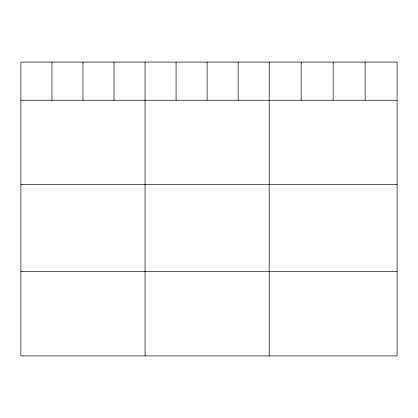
<?xml version="1.0" encoding="UTF-8"?>
<svg xmlns="http://www.w3.org/2000/svg" width="418" height="418" viewBox="0 0 418 418"><rect width="100%" height="100%" fill="white"/><g stroke="black" fill="none" stroke-linecap="round" stroke-linejoin="round"><path stroke-width="0.63" d="M397.1 100.247L397.1 355.911L20.9 355.911L20.9 62.089L397.1 62.089L397.1 100.247L20.9 100.247M20.9 184.615L397.1 184.615M20.9 271.543L397.1 271.543M365.123 62.089L365.123 100.247M333.146 62.089L333.146 100.247M301.169 62.089L301.169 100.247M269.192 62.089L269.192 355.911M238.155 62.089L238.155 100.247M207.119 62.089L207.119 100.247M176.082 62.089L176.082 100.247M145.046 62.089L145.046 355.911M114.009 62.089L114.009 100.247M82.973 62.089L82.973 100.247M51.937 62.089L51.937 100.247"/></g></svg>
